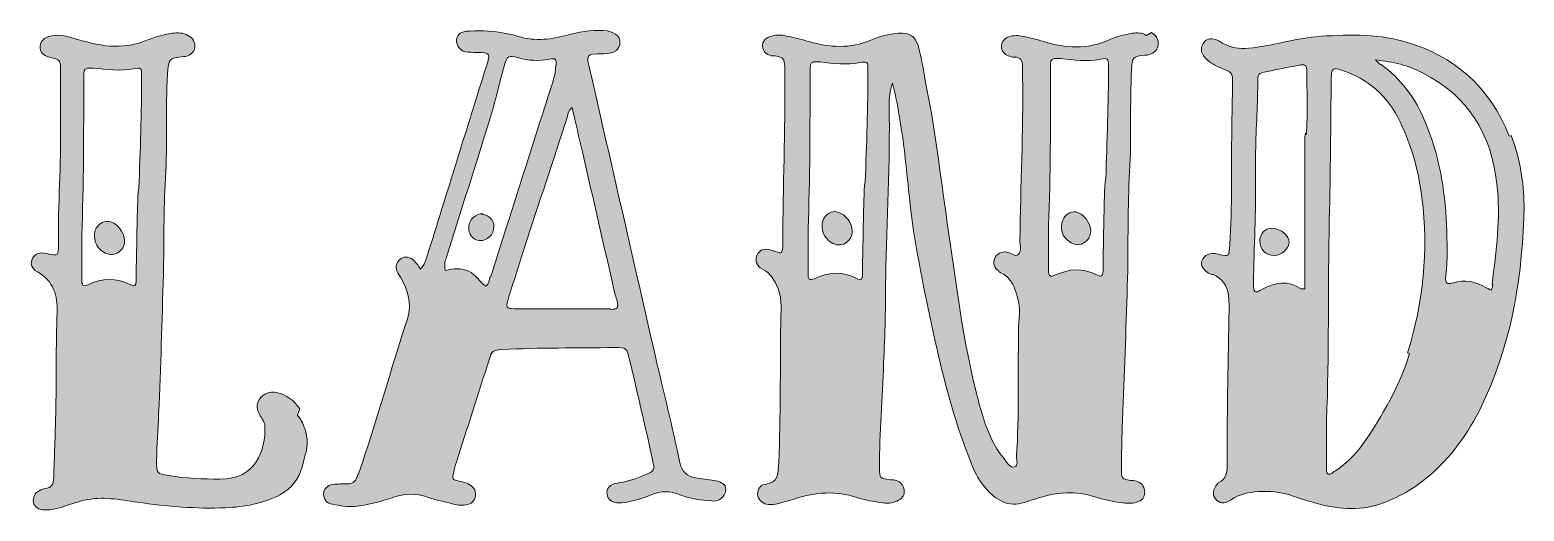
# Model space of a CAD drawing. Header units: inches. Extents: x 146 to 932, y -942 to -139.
# Drawn here: x 169 to 924, y -383 to -139 of the extents above; entities that cross this region are included whole.
import ezdxf

# ---------------------------------------------------------------- set-up
doc = ezdxf.new("R2010")
doc.units = ezdxf.units.IN
doc.header["$MEASUREMENT"] = 0
doc.layers.add('Layer 1', color=7, linetype='Continuous')

# ---------------------------------------------------------------- blocks, each defined once
blk = doc.blocks.new('block 9')
at = {"layer": 'Layer 1', "true_color": 0x2e3c9b}
h = blk.add_hatch(color=177, dxfattribs=at)
h.dxf.hatch_style = 2
edge = h.paths.add_edge_path()
edge.add_spline(control_points=[(303.99, -333.98), (307.78, -339.14), (309.5, -345), (308.47, -351.54), (307.78, -354.3), (307.09, -357.05), (306.4, -359.81), (304.68, -366.35), (300.89, -371.18), (295.04, -374.28), (286.43, -378.75), (277.13, -380.48), (267.48, -380.82), (252.67, -381.51), (237.86, -380.13), (223.05, -378.06), (214.1, -376.69), (205.14, -374.96), (196.19, -377.03), (192.4, -378.06), (188.61, -379.1), (184.82, -380.48), (181.72, -381.51), (178.62, -382.2), (175.18, -381.85), (172.08, -381.51), (170.36, -379.79), (170.36, -377.38), (170.36, -374.62), (171.73, -372.9), (174.15, -371.86), (174.83, -371.52), (175.52, -371.18), (176.21, -371.18), (179.66, -370.83), (180.69, -368.76), (180.69, -365.66), (181.03, -354.99), (181.38, -344.31), (181.72, -333.63), (182.07, -316.41), (181.72, -299.19), (182.41, -281.97), (182.76, -274.05), (180.69, -266.13), (172.42, -261.65), (169.32, -259.93), (168.63, -257.17), (170.01, -254.76), (171.39, -252.35), (173.8, -251.66), (177.25, -252.35), (183.1, -253.73), (183.1, -253.73), (183.1, -247.87), (182.76, -227.55), (184.48, -207.58), (184.13, -187.25), (184.13, -178.3), (184.13, -169.34), (184.13, -160.39), (184.13, -154.53), (184.13, -154.53), (178.62, -153.16), (175.18, -152.47), (173.46, -150.4), (173.8, -147.65), (174.15, -144.55), (176.21, -143.17), (178.97, -142.48), (183.79, -141.45), (188.27, -142.82), (192.74, -144.2), (198.94, -145.92), (205.14, -147.65), (211.69, -147.65), (216.85, -147.65), (222.02, -146.96), (226.84, -144.89), (231.32, -143.17), (235.8, -141.79), (240.62, -141.1), (243.37, -140.76), (246.13, -140.76), (248.54, -142.13), (250.95, -143.51), (252.33, -145.58), (251.98, -148.33), (251.64, -150.75), (249.92, -152.12), (247.51, -152.81), (247.16, -152.81), (246.82, -152.81), (246.47, -152.81), (238.55, -153.85), (238.9, -153.85), (238.21, -161.77), (237.17, -179.33), (238.21, -196.9), (237.17, -214.46), (236.14, -230.65), (236.49, -246.84), (236.14, -263.03), (235.45, -286.45), (234.76, -309.87), (233.73, -333.29), (233.39, -341.21), (232.7, -349.13), (232.7, -357.05), (232.7, -363.6), (232.7, -363.6), (238.9, -364.63), (247.51, -366.01), (256.12, -366.35), (264.73, -366.35), (282.98, -366.7), (287.8, -351.54), (287.46, -339.83), (287.46, -337.77), (286.08, -336.04), (285.05, -334.32), (283.33, -331.57), (282.64, -328.81), (284.7, -326.06), (286.77, -322.96), (289.87, -321.92), (293.31, -322.61), (298.48, -323.65), (302.27, -326.75), (305.03, -330.88), (305.03, -330.88), (303.99, -333.98), (303.99, -333.98)], knot_values=[0, 0, 0, 0, 1, 1, 1, 2, 2, 2, 3, 3, 3, 4, 4, 4, 5, 5, 5, 6, 6, 6, 7, 7, 7, 8, 8, 8, 9, 9, 9, 10, 10, 10, 11, 11, 11, 12, 12, 12, 13, 13, 13, 14, 14, 14, 15, 15, 15, 16, 16, 16, 17, 17, 17, 18, 18, 18, 19, 19, 19, 20, 20, 20, 21, 21, 21, 22, 22, 22, 23, 23, 23, 24, 24, 24, 25, 25, 25, 26, 26, 26, 27, 27, 27, 28, 28, 28, 29, 29, 29, 30, 30, 30, 31, 31, 31, 32, 32, 32, 33, 33, 33, 34, 34, 34, 35, 35, 35, 36, 36, 36, 37, 37, 37, 38, 38, 38, 39, 39, 39, 40, 40, 40, 41, 41, 41, 42, 42, 42, 43, 43, 43, 44, 44, 44, 44], degree=3, periodic=1)
edge = h.paths.add_edge_path()
edge.add_spline(control_points=[(223.74, -219.29), (224.43, -200.34), (225.12, -181.4), (225.12, -162.46), (225.12, -158.67), (224.78, -158.32), (220.99, -159.01), (214.1, -160.39), (207.55, -159.36), (201.01, -158.67), (200.32, -158.67), (199.63, -158.67), (198.94, -158.67), (196.88, -158.32), (195.84, -159.36), (195.84, -161.42), (195.84, -162.46), (195.84, -163.49), (195.84, -164.52), (195.84, -191.39), (195.84, -218.25), (194.81, -243.05), (194.81, -251.66), (194.81, -258.55), (194.81, -265.44), (194.81, -268.54), (195.5, -269.23), (197.91, -268.19), (205.14, -264.75), (212.38, -264.4), (219.61, -268.19), (221.33, -269.23), (222.36, -268.54), (222.36, -266.47), (222.36, -264.75), (222.36, -263.03), (222.36, -261.31), (222.71, -247.87), (222.71, -234.44), (223.4, -221.01), (223.4, -221.01), (223.74, -219.29), (223.74, -219.29)], knot_values=[0, 0, 0, 0, 1, 1, 1, 2, 2, 2, 3, 3, 3, 4, 4, 4, 5, 5, 5, 6, 6, 6, 7, 7, 7, 8, 8, 8, 9, 9, 9, 10, 10, 10, 11, 11, 11, 12, 12, 12, 13, 13, 13, 14, 14, 14, 14], degree=3, periodic=1)
edge = h.paths.add_edge_path()
edge.add_spline(control_points=[(208.59, -236.16), (212.38, -236.51), (216.51, -241.67), (216.51, -245.81), (216.51, -248.56), (215.13, -250.63), (213.06, -252.01), (210.65, -253.38), (208.24, -253.04), (205.83, -251.66), (202.04, -249.25), (200.32, -244.77), (201.7, -240.64), (202.73, -237.89), (205.49, -235.82), (208.24, -236.16), (208.24, -236.16), (208.59, -236.16), (208.59, -236.16)], knot_values=[0, 0, 0, 0, 1, 1, 1, 2, 2, 2, 3, 3, 3, 4, 4, 4, 5, 5, 5, 6, 6, 6, 6], degree=3, periodic=1)
h = blk.add_hatch(color=177, dxfattribs=at)
h.dxf.hatch_style = 2
edge = h.paths.add_edge_path()
edge.add_spline(control_points=[(519.59, -369.11), (520.63, -370.83), (520.63, -372.55), (519.59, -374.28), (518.22, -376.69), (516.15, -377.72), (513.39, -377.38), (507.88, -377.03), (502.37, -376.34), (497.21, -374.28), (492.38, -372.21), (487.56, -372.21), (482.74, -374.28), (479.3, -375.65), (475.51, -377.03), (471.72, -377.72), (470, -378.06), (468.27, -378.41), (466.55, -378.41), (462.76, -378.41), (460.7, -376.69), (460.35, -373.93), (460.01, -371.18), (461.73, -368.76), (465.52, -368.42), (470.69, -367.73), (475.16, -366.01), (479.64, -364.29), (484.46, -362.22), (484.46, -361.88), (483.43, -356.71), (479.64, -339.83), (475.85, -322.96), (471.72, -306.08), (470.34, -299.88), (470.34, -299.88), (464.14, -299.88), (445.2, -300.22), (426.26, -299.88), (407.31, -300.91), (402.49, -301.26), (402.15, -301.6), (400.77, -306.08), (395.26, -323.3), (389.75, -340.52), (384.24, -357.74), (383.55, -359.46), (383.2, -361.19), (382.86, -362.91), (381.82, -366.35), (382.17, -366.7), (385.61, -367.39), (386.99, -367.73), (388.71, -368.08), (390.09, -368.76), (392.5, -369.8), (394.22, -371.86), (393.88, -374.62), (393.54, -377.38), (391.81, -379.1), (389.06, -379.44), (386.65, -379.79), (384.24, -379.44), (381.82, -378.75), (378.04, -377.72), (373.9, -377.03), (370.11, -375.65), (363.57, -373.24), (357.37, -373.59), (351.17, -376), (345.32, -378.06), (339.12, -379.44), (332.92, -380.13), (329.13, -380.48), (325.34, -379.79), (321.55, -379.1), (318.8, -378.75), (317.07, -376.34), (317.07, -373.93), (317.07, -371.52), (318.8, -369.45), (321.9, -369.11), (324.31, -368.76), (326.72, -368.76), (329.13, -368.76), (331.54, -368.76), (333.26, -367.73), (333.95, -365.32), (334.29, -364.63), (334.64, -363.94), (334.98, -363.25), (343.59, -337.42), (351.17, -311.25), (359.44, -285.42), (361.85, -277.49), (359.78, -270.95), (355.99, -264.4), (355.65, -263.72), (354.96, -263.03), (354.62, -262.34), (353.24, -259.58), (353.58, -257.17), (355.65, -255.45), (357.37, -253.73), (359.78, -253.73), (362.19, -255.45), (362.88, -256.14), (363.57, -256.83), (364.26, -257.52), (364.95, -258.21), (365.29, -259.24), (365.98, -260.27), (368.39, -257.86), (368.74, -255.79), (369.43, -253.73), (379.41, -221.7), (389.4, -189.66), (399.39, -157.63), (401.46, -151.09), (401.46, -151.09), (394.57, -150.75), (392.5, -150.75), (390.44, -150.75), (388.71, -150.4), (385.96, -149.71), (384.24, -147.3), (384.24, -144.89), (384.24, -142.48), (385.96, -140.41), (389.06, -140.07), (394.91, -139.72), (400.77, -139.72), (406.62, -140.76), (409.03, -141.1), (411.44, -141.45), (413.86, -142.13), (422.47, -145.23), (431.08, -144.55), (439.69, -142.13), (445.89, -140.41), (452.09, -139.38), (458.63, -139.72), (463.8, -140.07), (466.9, -142.13), (466.9, -145.58), (466.9, -149.37), (464.14, -151.43), (458.63, -151.43), (448.99, -151.43), (450.02, -152.12), (451.74, -159.7), (462.76, -207.92), (473.79, -256.14), (484.81, -304.36), (488.94, -322.27), (493.42, -340.18), (497.21, -358.09), (498.24, -362.91), (500.99, -364.98), (505.13, -365.66), (508.23, -366.35), (511.33, -366.7), (514.43, -367.04), (516.84, -367.39), (518.9, -368.08), (520.28, -370.14), (520.28, -370.14), (519.59, -369.11), (519.59, -369.11)], knot_values=[0, 0, 0, 0, 1, 1, 1, 2, 2, 2, 3, 3, 3, 4, 4, 4, 5, 5, 5, 6, 6, 6, 7, 7, 7, 8, 8, 8, 9, 9, 9, 10, 10, 10, 11, 11, 11, 12, 12, 12, 13, 13, 13, 14, 14, 14, 15, 15, 15, 16, 16, 16, 17, 17, 17, 18, 18, 18, 19, 19, 19, 20, 20, 20, 21, 21, 21, 22, 22, 22, 23, 23, 23, 24, 24, 24, 25, 25, 25, 26, 26, 26, 27, 27, 27, 28, 28, 28, 29, 29, 29, 30, 30, 30, 31, 31, 31, 32, 32, 32, 33, 33, 33, 34, 34, 34, 35, 35, 35, 36, 36, 36, 37, 37, 37, 38, 38, 38, 39, 39, 39, 40, 40, 40, 41, 41, 41, 42, 42, 42, 43, 43, 43, 44, 44, 44, 45, 45, 45, 46, 46, 46, 47, 47, 47, 48, 48, 48, 49, 49, 49, 50, 50, 50, 51, 51, 51, 52, 52, 52, 53, 53, 53, 54, 54, 54, 55, 55, 55, 56, 56, 56, 56], degree=3, periodic=1)
edge = h.paths.add_edge_path()
edge.add_spline(control_points=[(401.46, -264.4), (411.44, -233.06), (421.43, -201.72), (431.42, -170.38), (432.8, -166.25), (434.18, -162.11), (434.52, -157.63), (434.87, -154.19), (434.52, -153.5), (431.08, -154.19), (425.91, -155.22), (420.74, -154.88), (415.58, -153.5), (410.41, -152.12), (409.72, -152.47), (408.34, -157.63), (405.93, -166.59), (403.87, -175.54), (401.11, -184.5), (393.88, -207.58), (386.65, -230.65), (379.41, -253.73), (378.72, -255.79), (377.69, -257.86), (378.72, -260.96), (382.86, -259.93), (386.65, -259.58), (390.44, -261.31), (394.22, -263.03), (395.95, -266.82), (399.05, -268.88), (400.77, -267.5), (400.77, -265.78), (401.11, -264.4), (401.11, -264.4), (401.46, -264.4), (401.46, -264.4)], knot_values=[0, 0, 0, 0, 1, 1, 1, 2, 2, 2, 3, 3, 3, 4, 4, 4, 5, 5, 5, 6, 6, 6, 7, 7, 7, 8, 8, 8, 9, 9, 9, 10, 10, 10, 11, 11, 11, 12, 12, 12, 12], degree=3, periodic=1)
edge = h.paths.add_edge_path()
edge.add_spline(control_points=[(397.32, -232.72), (400.77, -232.72), (403.18, -235.47), (403.18, -238.92), (403.18, -242.71), (399.73, -246.15), (395.95, -245.81), (392.5, -245.46), (390.09, -242.36), (390.44, -238.92), (390.78, -235.13), (393.88, -232.03), (397.67, -232.37), (397.67, -232.37), (397.32, -232.72), (397.32, -232.72)], knot_values=[0, 0, 0, 0, 1, 1, 1, 2, 2, 2, 3, 3, 3, 4, 4, 4, 5, 5, 5, 5], degree=3, periodic=1)
edge = h.paths.add_edge_path()
edge.add_spline(control_points=[(462.07, -280.59), (465.86, -280.59), (466.21, -279.9), (465.52, -276.46), (465.17, -275.43), (464.83, -274.39), (464.49, -273.36), (458.97, -249.25), (453.46, -225.14), (447.95, -201.03), (446.23, -193.8), (444.51, -186.57), (442.79, -178.64), (440.72, -180.02), (440.72, -181.74), (440.38, -183.12), (433.14, -205.16), (425.91, -227.21), (418.68, -249.25), (415.92, -257.86), (413.17, -266.47), (410.41, -275.43), (409.03, -279.56), (409.38, -280.25), (413.51, -280.25), (429.7, -280.25), (445.89, -280.25), (462.07, -280.25), (462.07, -280.25), (462.07, -280.59), (462.07, -280.59)], knot_values=[0, 0, 0, 0, 1, 1, 1, 2, 2, 2, 3, 3, 3, 4, 4, 4, 5, 5, 5, 6, 6, 6, 7, 7, 7, 8, 8, 8, 9, 9, 9, 10, 10, 10, 10], degree=3, periodic=1)
h = blk.add_hatch(color=177, dxfattribs=at)
h.dxf.hatch_style = 2
edge = h.paths.add_edge_path()
edge.add_spline(control_points=[(735.54, -140.76), (737.95, -142.13), (739.33, -144.2), (738.98, -146.96), (738.64, -149.71), (736.91, -151.09), (734.5, -151.78), (733.81, -152.12), (733.13, -152.12), (732.44, -152.12), (725.89, -152.81), (725.89, -153.16), (725.55, -159.36), (724.52, -176.58), (725.55, -193.8), (724.52, -211.02), (723.48, -228.93), (723.83, -246.84), (723.48, -264.75), (722.79, -287.14), (722.1, -309.52), (721.07, -331.91), (720.73, -341.9), (720.38, -351.89), (720.38, -361.88), (720.38, -366.01), (720.73, -366.35), (724.86, -367.04), (725.89, -367.04), (726.93, -367.04), (727.96, -367.39), (730.37, -368.08), (731.75, -369.8), (732.09, -372.21), (732.44, -374.62), (731.4, -376.69), (728.99, -377.72), (726.58, -378.75), (723.83, -378.75), (721.07, -378.41), (716.25, -377.72), (711.43, -376.69), (706.95, -375.31), (697.31, -372.21), (687.66, -372.9), (678.02, -376), (676.3, -376.69), (674.57, -377.03), (672.85, -377.72), (664.59, -380.82), (658.04, -378.06), (652.53, -371.86), (649.78, -368.76), (647.36, -365.32), (645.64, -361.19), (638.06, -342.93), (632.56, -323.99), (628.08, -304.7), (623.26, -283.69), (618.78, -262.34), (615.33, -240.98), (613.27, -227.21), (612.23, -213.09), (610.51, -199.31), (609.13, -188.29), (607.41, -177.27), (604.66, -166.25), (603.28, -170.03), (602.93, -173.82), (602.93, -177.61), (603.62, -206.54), (601.56, -235.47), (601.21, -264.4), (601.21, -278.87), (600.87, -293.34), (600.18, -307.8), (599.49, -325.37), (598.11, -342.93), (598.11, -360.5), (598.11, -366.01), (598.11, -366.01), (603.62, -366.7), (604.66, -366.7), (605.69, -366.7), (606.72, -367.04), (608.79, -367.73), (610.17, -369.45), (610.51, -371.86), (610.86, -374.28), (609.82, -376), (607.76, -377.03), (605.35, -378.41), (602.59, -378.75), (599.83, -378.41), (595.36, -377.72), (590.88, -377.03), (586.4, -375.65), (576.07, -372.21), (565.74, -372.9), (555.4, -376.34), (552.99, -377.03), (550.58, -377.72), (548.17, -378.41), (545.76, -379.1), (543.35, -379.44), (540.94, -379.1), (538.53, -378.41), (536.8, -376.69), (536.46, -373.93), (536.46, -371.52), (537.84, -369.45), (539.9, -369.11), (547.48, -368.42), (546.79, -363.25), (547.14, -357.74), (548.17, -334.67), (547.83, -311.25), (548.17, -287.82), (548.17, -281.97), (549.2, -276.12), (546.79, -270.26), (545.07, -266.13), (543.35, -262.34), (538.87, -260.27), (535.77, -258.55), (535.08, -255.79), (536.12, -253.38), (537.15, -250.63), (539.9, -249.59), (543.35, -250.63), (544.38, -250.97), (545.42, -251.32), (546.45, -251.66), (547.14, -252.01), (547.83, -252.35), (548.52, -251.66), (549.55, -250.28), (549.2, -248.56), (549.2, -246.84), (549.2, -218.6), (550.58, -190.35), (550.24, -162.11), (550.24, -160.73), (550.24, -159.36), (550.24, -157.98), (549.89, -153.85), (549.55, -153.5), (545.42, -152.47), (544.73, -152.47), (544.04, -152.47), (543.35, -152.47), (540.94, -151.78), (539.22, -150.4), (538.87, -147.65), (538.87, -145.23), (540.59, -143.17), (543.69, -142.48), (546.1, -141.79), (548.52, -141.79), (550.93, -142.48), (554.72, -143.17), (558.5, -144.2), (562.29, -145.23), (572.97, -148.33), (583.3, -149.02), (593.63, -144.55), (598.11, -142.48), (602.93, -141.45), (607.76, -141.1), (613.61, -140.76), (616.02, -142.48), (617.74, -147.99), (619.47, -153.5), (620.16, -159.36), (621.19, -164.87), (626.01, -188.29), (628.76, -212.05), (632.21, -235.82), (636.69, -266.13), (640.13, -296.78), (648.05, -326.75), (650.46, -335.7), (653.22, -344.65), (658.39, -352.58), (659.42, -353.95), (660.45, -355.33), (661.49, -356.71), (662.86, -358.09), (663.9, -360.84), (666.31, -360.15), (668.37, -359.46), (667.34, -356.71), (667.34, -354.99), (668.72, -334.32), (668.03, -313.66), (668.37, -292.99), (668.37, -290.24), (668.37, -287.48), (668.72, -284.72), (669.41, -279.22), (668.03, -274.05), (665.96, -268.88), (664.59, -266.13), (662.86, -263.72), (659.76, -262.34), (659.07, -261.99), (658.73, -261.65), (658.39, -261.31), (655.97, -259.58), (655.29, -257.17), (656.32, -254.76), (657.35, -252.35), (659.76, -251.32), (662.52, -251.66), (664.59, -252.01), (666.65, -254.42), (668.37, -252.69), (670.1, -250.97), (669.06, -248.22), (669.06, -245.81), (669.41, -218.25), (670.79, -190.7), (670.44, -163.15), (670.44, -161.42), (670.44, -159.7), (670.44, -157.98), (670.44, -154.88), (669.41, -153.16), (666.31, -153.16), (665.27, -153.16), (664.24, -152.81), (663.21, -152.47), (661.14, -151.78), (659.76, -150.06), (659.76, -147.65), (659.76, -145.58), (660.8, -144.2), (662.52, -143.17), (664.93, -142.13), (667.34, -142.13), (669.75, -142.48), (673.54, -143.17), (677.33, -144.2), (681.12, -145.23), (692.14, -148.68), (703.16, -149.37), (713.84, -144.55), (717.63, -142.82), (721.76, -141.79), (725.89, -141.1), (728.3, -140.76), (730.71, -140.76), (733.13, -142.13), (733.13, -142.13), (735.54, -140.76), (735.54, -140.76)], knot_values=[0, 0, 0, 0, 1, 1, 1, 2, 2, 2, 3, 3, 3, 4, 4, 4, 5, 5, 5, 6, 6, 6, 7, 7, 7, 8, 8, 8, 9, 9, 9, 10, 10, 10, 11, 11, 11, 12, 12, 12, 13, 13, 13, 14, 14, 14, 15, 15, 15, 16, 16, 16, 17, 17, 17, 18, 18, 18, 19, 19, 19, 20, 20, 20, 21, 21, 21, 22, 22, 22, 23, 23, 23, 24, 24, 24, 25, 25, 25, 26, 26, 26, 27, 27, 27, 28, 28, 28, 29, 29, 29, 30, 30, 30, 31, 31, 31, 32, 32, 32, 33, 33, 33, 34, 34, 34, 35, 35, 35, 36, 36, 36, 37, 37, 37, 38, 38, 38, 39, 39, 39, 40, 40, 40, 41, 41, 41, 42, 42, 42, 43, 43, 43, 44, 44, 44, 45, 45, 45, 46, 46, 46, 47, 47, 47, 48, 48, 48, 49, 49, 49, 50, 50, 50, 51, 51, 51, 52, 52, 52, 53, 53, 53, 54, 54, 54, 55, 55, 55, 56, 56, 56, 57, 57, 57, 58, 58, 58, 59, 59, 59, 60, 60, 60, 61, 61, 61, 62, 62, 62, 63, 63, 63, 64, 64, 64, 65, 65, 65, 66, 66, 66, 67, 67, 67, 68, 68, 68, 69, 69, 69, 70, 70, 70, 71, 71, 71, 72, 72, 72, 73, 73, 73, 74, 74, 74, 75, 75, 75, 76, 76, 76, 77, 77, 77, 78, 78, 78, 79, 79, 79, 80, 80, 80, 81, 81, 81, 82, 82, 82, 83, 83, 83, 84, 84, 84, 85, 85, 85, 85], degree=3, periodic=1)
edge = h.paths.add_edge_path()
edge.add_spline(control_points=[(590.88, -216.19), (591.57, -197.24), (592.26, -178.3), (592.26, -159.36), (592.26, -155.57), (591.91, -155.22), (588.13, -155.91), (581.23, -157.29), (574.69, -156.26), (568.15, -155.57), (567.46, -155.57), (566.77, -155.57), (566.08, -155.57), (564.01, -155.22), (562.98, -156.26), (562.98, -158.32), (562.98, -159.36), (562.98, -160.39), (562.98, -161.42), (562.98, -188.29), (562.98, -215.15), (561.95, -239.95), (561.95, -248.56), (561.95, -255.45), (561.95, -262.34), (561.95, -265.44), (562.64, -266.13), (565.05, -265.09), (572.28, -261.65), (579.51, -261.31), (586.75, -265.09), (588.47, -266.13), (589.5, -265.44), (589.5, -263.37), (589.5, -261.65), (589.5, -259.93), (589.5, -258.21), (589.85, -244.77), (589.85, -231.34), (590.53, -217.91), (590.53, -217.91), (590.88, -216.19), (590.88, -216.19)], knot_values=[0, 0, 0, 0, 1, 1, 1, 2, 2, 2, 3, 3, 3, 4, 4, 4, 5, 5, 5, 6, 6, 6, 7, 7, 7, 8, 8, 8, 9, 9, 9, 10, 10, 10, 11, 11, 11, 12, 12, 12, 13, 13, 13, 14, 14, 14, 14], degree=3, periodic=1)
edge = h.paths.add_edge_path()
edge.add_spline(control_points=[(577.45, -231.69), (580.89, -232.37), (584.33, -237.19), (584.33, -240.98), (584.33, -243.74), (582.96, -245.81), (580.89, -247.18), (578.48, -248.56), (576.07, -248.22), (573.66, -246.84), (569.87, -244.43), (568.15, -239.95), (569.53, -235.82), (570.56, -232.72), (573.66, -230.65), (576.41, -231.34), (576.41, -231.34), (577.45, -231.69), (577.45, -231.69)], knot_values=[0, 0, 0, 0, 1, 1, 1, 2, 2, 2, 3, 3, 3, 4, 4, 4, 5, 5, 5, 6, 6, 6, 6], degree=3, periodic=1)
edge = h.paths.add_edge_path()
edge.add_spline(control_points=[(712.46, -214.46), (713.15, -195.52), (713.84, -176.58), (713.84, -157.63), (713.84, -153.85), (713.49, -153.5), (709.7, -154.19), (702.82, -155.57), (696.27, -154.53), (689.73, -153.85), (689.04, -153.85), (688.35, -153.85), (687.66, -153.85), (685.6, -153.5), (684.56, -154.53), (684.56, -156.6), (684.56, -157.63), (684.56, -158.67), (684.56, -159.7), (684.56, -186.57), (684.56, -213.43), (683.53, -238.23), (683.53, -246.84), (683.53, -253.73), (683.53, -260.62), (683.53, -263.72), (684.22, -264.4), (686.63, -263.37), (693.86, -259.93), (701.09, -259.58), (708.33, -263.37), (710.05, -264.4), (711.08, -263.72), (711.08, -261.65), (711.08, -259.93), (711.08, -258.21), (711.08, -256.48), (711.43, -243.05), (711.43, -229.62), (712.12, -216.19), (712.12, -216.19), (712.46, -214.46), (712.46, -214.46)], knot_values=[0, 0, 0, 0, 1, 1, 1, 2, 2, 2, 3, 3, 3, 4, 4, 4, 5, 5, 5, 6, 6, 6, 7, 7, 7, 8, 8, 8, 9, 9, 9, 10, 10, 10, 11, 11, 11, 12, 12, 12, 13, 13, 13, 14, 14, 14, 14], degree=3, periodic=1)
edge = h.paths.add_edge_path()
edge.add_spline(control_points=[(704.88, -240.98), (704.88, -243.74), (703.5, -245.81), (701.09, -247.18), (698.68, -248.56), (696.27, -247.87), (694.21, -246.49), (690.42, -244.08), (689.04, -239.61), (690.76, -235.47), (691.8, -232.72), (694.55, -231), (697.31, -231.34), (701.09, -232.03), (704.88, -236.85), (704.88, -240.98)], knot_values=[0, 0, 0, 0, 1, 1, 1, 2, 2, 2, 3, 3, 3, 4, 4, 4, 5, 5, 5, 5], degree=3, periodic=1)
h = blk.add_hatch(color=177, dxfattribs=at)
h.dxf.hatch_style = 2
edge = h.paths.add_edge_path()
edge.add_spline(control_points=[(917.38, -192.76), (922.2, -205.16), (923.58, -216.19), (923.93, -227.9), (923.24, -263.03), (918.07, -294.71), (904.64, -324.68), (898.44, -338.45), (890.52, -351.2), (879.5, -361.53), (871.92, -368.76), (863.31, -374.28), (853.66, -378.06), (842.3, -382.54), (830.93, -381.85), (819.57, -378.75), (815.43, -377.72), (811.3, -376.34), (807.17, -374.96), (802.35, -373.24), (797.18, -372.55), (792.01, -372.55), (786.16, -372.55), (780.65, -373.59), (775.48, -377.03), (772.38, -379.1), (769.63, -378.75), (767.9, -376.34), (766.18, -374.28), (766.53, -371.52), (768.94, -368.76), (768.94, -368.76), (768.94, -368.42), (768.94, -368.42), (774.79, -366.01), (773.76, -361.19), (773.76, -356.02), (773.76, -330.88), (774.45, -305.74), (774.79, -280.59), (774.79, -278.18), (774.79, -275.77), (774.45, -273.36), (773.76, -268.54), (771.35, -265.09), (766.87, -263.03), (766.53, -263.03), (766.18, -263.03), (765.84, -263.03), (761.7, -260.96), (760.33, -258.89), (761.02, -256.14), (762.05, -253.04), (765.15, -251.66), (769.28, -252.69), (775.14, -254.07), (774.79, -254.07), (775.14, -247.87), (776.52, -228.59), (775.82, -209.3), (776.17, -190.01), (776.17, -182.09), (776.52, -174.17), (776.52, -166.25), (776.52, -161.08), (776.52, -161.08), (771.69, -159.01), (768.94, -157.98), (766.18, -156.6), (763.77, -154.53), (760.67, -151.78), (759.98, -149.02), (761.7, -146.27), (763.43, -143.51), (766.18, -143.17), (769.63, -144.89), (770.32, -145.23), (771, -145.92), (771.69, -146.27), (775.82, -148.33), (779.96, -149.02), (784.78, -148.68), (796.15, -147.65), (807.17, -143.86), (818.53, -142.82), (833.34, -141.79), (848.5, -141.1), (863.31, -145.23), (888.8, -152.47), (906.71, -168.31), (916.35, -193.11), (916.35, -193.11), (917.38, -192.76), (917.38, -192.76)], knot_values=[0, 0, 0, 0, 1, 1, 1, 2, 2, 2, 3, 3, 3, 4, 4, 4, 5, 5, 5, 6, 6, 6, 7, 7, 7, 8, 8, 8, 9, 9, 9, 10, 10, 10, 11, 11, 11, 12, 12, 12, 13, 13, 13, 14, 14, 14, 15, 15, 15, 16, 16, 16, 17, 17, 17, 18, 18, 18, 19, 19, 19, 20, 20, 20, 21, 21, 21, 22, 22, 22, 23, 23, 23, 24, 24, 24, 25, 25, 25, 26, 26, 26, 27, 27, 27, 28, 28, 28, 29, 29, 29, 30, 30, 30, 31, 31, 31, 31], degree=3, periodic=1)
edge = h.paths.add_edge_path()
edge.add_spline(control_points=[(813.71, -192.42), (814.75, -181.74), (814.06, -171.07), (814.06, -160.39), (814.06, -156.95), (813.37, -156.6), (809.58, -157.29), (804.41, -158.32), (799.25, -159.36), (794.08, -160.39), (789.26, -161.42), (789.26, -161.42), (789.26, -166.25), (789.26, -178.64), (788.22, -191.04), (788.22, -203.44), (788.22, -215.5), (788.22, -227.55), (787.88, -239.61), (787.54, -248.91), (787.19, -258.21), (787.19, -267.5), (787.19, -272.33), (787.54, -272.67), (791.32, -270.6), (797.87, -266.82), (804.41, -265.78), (811.3, -270.26), (811.3, -270.26), (811.65, -270.26), (813.02, -270.26), (813.02, -267.85), (813.02, -265.78), (813.02, -263.72), (813.02, -242.36), (813.02, -221.01), (813.02, -199.65), (813.02, -196.9), (813.02, -194.14), (813.37, -191.39), (813.37, -191.39), (813.71, -192.42), (813.71, -192.42)], knot_values=[0, 0, 0, 0, 1, 1, 1, 2, 2, 2, 3, 3, 3, 4, 4, 4, 5, 5, 5, 6, 6, 6, 7, 7, 7, 8, 8, 8, 9, 9, 9, 10, 10, 10, 11, 11, 11, 12, 12, 12, 13, 13, 13, 14, 14, 14, 14], degree=3, periodic=1)
edge = h.paths.add_edge_path()
edge.add_spline(control_points=[(805.1, -246.84), (804.76, -250.28), (801.31, -253.38), (797.52, -253.38), (793.39, -253.38), (790.29, -250.28), (790.29, -246.15), (790.29, -242.36), (793.05, -239.61), (796.15, -239.61), (800.62, -239.61), (805.45, -243.39), (805.1, -246.84)], knot_values=[0, 0, 0, 0, 1, 1, 1, 2, 2, 2, 3, 3, 3, 4, 4, 4, 4], degree=3, periodic=1)
edge = h.paths.add_edge_path()
edge.add_spline(control_points=[(865.03, -302.64), (872.95, -277.15), (875.71, -250.97), (872.26, -224.11), (870.54, -210.68), (867.1, -197.93), (861.24, -185.88), (855.04, -172.79), (845.05, -164.18), (831.62, -159.7), (827.15, -158.32), (826.45, -159.01), (826.45, -163.83), (826.11, -187.6), (826.11, -211.36), (825.42, -235.13), (824.73, -269.57), (825.42, -304.01), (824.05, -336.73), (824.05, -346.03), (824.05, -353.61), (824.05, -361.19), (824.05, -364.29), (825.08, -364.63), (827.49, -362.91), (833.34, -359.12), (838.51, -354.3), (842.64, -348.44), (852.29, -334.32), (860.9, -319.51), (866.06, -302.98), (866.06, -302.98), (865.03, -302.64), (865.03, -302.64)], knot_values=[0, 0, 0, 0, 1, 1, 1, 2, 2, 2, 3, 3, 3, 4, 4, 4, 5, 5, 5, 6, 6, 6, 7, 7, 7, 8, 8, 8, 9, 9, 9, 10, 10, 10, 11, 11, 11, 11], degree=3, periodic=1)
edge = h.paths.add_edge_path()
edge.add_spline(control_points=[(907.74, -267.85), (909.81, -250.97), (912.22, -234.09), (910.15, -217.22), (907.39, -192.08), (895.68, -172.79), (872.61, -161.08), (865.38, -157.29), (857.8, -155.57), (848.84, -154.53), (850.22, -155.91), (850.91, -156.6), (851.6, -156.95), (861.93, -164.18), (868.82, -173.82), (873.64, -185.19), (880.87, -202.06), (883.97, -219.63), (884.66, -237.89), (885.01, -246.49), (885.35, -255.11), (884.32, -263.72), (883.97, -267.5), (884.66, -268.19), (888.11, -267.16), (893.96, -265.44), (899.47, -266.47), (904.64, -269.57), (905.33, -269.92), (906.02, -270.26), (907.39, -270.95), (907.74, -269.57), (908.08, -268.88), (908.08, -268.19), (908.08, -268.19), (907.74, -267.85), (907.74, -267.85)], knot_values=[0, 0, 0, 0, 1, 1, 1, 2, 2, 2, 3, 3, 3, 4, 4, 4, 5, 5, 5, 6, 6, 6, 7, 7, 7, 8, 8, 8, 9, 9, 9, 10, 10, 10, 11, 11, 11, 12, 12, 12, 12], degree=3, periodic=1)
at = {"layer": 'Layer 1', "lineweight": 0}
for points, knots in [([(303.99, -333.98), (307.78, -339.14), (309.5, -345), (308.47, -351.54), (307.78, -354.3), (307.09, -357.05), (306.4, -359.81), (304.68, -366.35), (300.89, -371.18), (295.04, -374.28), (286.43, -378.75), (277.13, -380.48), (267.48, -380.82), (252.67, -381.51), (237.86, -380.13), (223.05, -378.06), (214.1, -376.69), (205.14, -374.96), (196.19, -377.03), (192.4, -378.06), (188.61, -379.1), (184.82, -380.48), (181.72, -381.51), (178.62, -382.2), (175.18, -381.85), (172.08, -381.51), (170.36, -379.79), (170.36, -377.38), (170.36, -374.62), (171.73, -372.9), (174.15, -371.86), (174.83, -371.52), (175.52, -371.18), (176.21, -371.18), (179.66, -370.83), (180.69, -368.76), (180.69, -365.66), (181.03, -354.99), (181.38, -344.31), (181.72, -333.63), (182.07, -316.41), (181.72, -299.19), (182.41, -281.97), (182.76, -274.05), (180.69, -266.13), (172.42, -261.65), (169.32, -259.93), (168.63, -257.17), (170.01, -254.76), (171.39, -252.35), (173.8, -251.66), (177.25, -252.35), (183.1, -253.73), (183.1, -253.73), (183.1, -247.87), (182.76, -227.55), (184.48, -207.58), (184.13, -187.25), (184.13, -178.3), (184.13, -169.34), (184.13, -160.39), (184.13, -154.53), (184.13, -154.53), (178.62, -153.16), (175.18, -152.47), (173.46, -150.4), (173.8, -147.65), (174.15, -144.55), (176.21, -143.17), (178.97, -142.48), (183.79, -141.45), (188.27, -142.82), (192.74, -144.2), (198.94, -145.92), (205.14, -147.65), (211.69, -147.65), (216.85, -147.65), (222.02, -146.96), (226.84, -144.89), (231.32, -143.17), (235.8, -141.79), (240.62, -141.1), (243.37, -140.76), (246.13, -140.76), (248.54, -142.13), (250.95, -143.51), (252.33, -145.58), (251.98, -148.33), (251.64, -150.75), (249.92, -152.12), (247.51, -152.81), (247.16, -152.81), (246.82, -152.81), (246.47, -152.81), (238.55, -153.85), (238.9, -153.85), (238.21, -161.77), (237.17, -179.33), (238.21, -196.9), (237.17, -214.46), (236.14, -230.65), (236.49, -246.84), (236.14, -263.03), (235.45, -286.45), (234.76, -309.87), (233.73, -333.29), (233.39, -341.21), (232.7, -349.13), (232.7, -357.05), (232.7, -363.6), (232.7, -363.6), (238.9, -364.63), (247.51, -366.01), (256.12, -366.35), (264.73, -366.35), (282.98, -366.7), (287.8, -351.54), (287.46, -339.83), (287.46, -337.77), (286.08, -336.04), (285.05, -334.32), (283.33, -331.57), (282.64, -328.81), (284.7, -326.06), (286.77, -322.96), (289.87, -321.92), (293.31, -322.61), (298.48, -323.65), (302.27, -326.75), (305.03, -330.88), (305.03, -330.88), (303.99, -333.98), (303.99, -333.98)], [0, 0, 0, 0, 1, 1, 1, 2, 2, 2, 3, 3, 3, 4, 4, 4, 5, 5, 5, 6, 6, 6, 7, 7, 7, 8, 8, 8, 9, 9, 9, 10, 10, 10, 11, 11, 11, 12, 12, 12, 13, 13, 13, 14, 14, 14, 15, 15, 15, 16, 16, 16, 17, 17, 17, 18, 18, 18, 19, 19, 19, 20, 20, 20, 21, 21, 21, 22, 22, 22, 23, 23, 23, 24, 24, 24, 25, 25, 25, 26, 26, 26, 27, 27, 27, 28, 28, 28, 29, 29, 29, 30, 30, 30, 31, 31, 31, 32, 32, 32, 33, 33, 33, 34, 34, 34, 35, 35, 35, 36, 36, 36, 37, 37, 37, 38, 38, 38, 39, 39, 39, 40, 40, 40, 41, 41, 41, 42, 42, 42, 43, 43, 43, 44, 44, 44, 44]), ([(519.59, -369.11), (520.63, -370.83), (520.63, -372.55), (519.59, -374.28), (518.22, -376.69), (516.15, -377.72), (513.39, -377.38), (507.88, -377.03), (502.37, -376.34), (497.21, -374.28), (492.38, -372.21), (487.56, -372.21), (482.74, -374.28), (479.3, -375.65), (475.51, -377.03), (471.72, -377.72), (470, -378.06), (468.27, -378.41), (466.55, -378.41), (462.76, -378.41), (460.7, -376.69), (460.35, -373.93), (460.01, -371.18), (461.73, -368.76), (465.52, -368.42), (470.69, -367.73), (475.16, -366.01), (479.64, -364.29), (484.46, -362.22), (484.46, -361.88), (483.43, -356.71), (479.64, -339.83), (475.85, -322.96), (471.72, -306.08), (470.34, -299.88), (470.34, -299.88), (464.14, -299.88), (445.2, -300.22), (426.26, -299.88), (407.31, -300.91), (402.49, -301.26), (402.15, -301.6), (400.77, -306.08), (395.26, -323.3), (389.75, -340.52), (384.24, -357.74), (383.55, -359.46), (383.2, -361.19), (382.86, -362.91), (381.82, -366.35), (382.17, -366.7), (385.61, -367.39), (386.99, -367.73), (388.71, -368.08), (390.09, -368.76), (392.5, -369.8), (394.22, -371.86), (393.88, -374.62), (393.54, -377.38), (391.81, -379.1), (389.06, -379.44), (386.65, -379.79), (384.24, -379.44), (381.82, -378.75), (378.04, -377.72), (373.9, -377.03), (370.11, -375.65), (363.57, -373.24), (357.37, -373.59), (351.17, -376), (345.32, -378.06), (339.12, -379.44), (332.92, -380.13), (329.13, -380.48), (325.34, -379.79), (321.55, -379.1), (318.8, -378.75), (317.07, -376.34), (317.07, -373.93), (317.07, -371.52), (318.8, -369.45), (321.9, -369.11), (324.31, -368.76), (326.72, -368.76), (329.13, -368.76), (331.54, -368.76), (333.26, -367.73), (333.95, -365.32), (334.29, -364.63), (334.64, -363.94), (334.98, -363.25), (343.59, -337.42), (351.17, -311.25), (359.44, -285.42), (361.85, -277.49), (359.78, -270.95), (355.99, -264.4), (355.65, -263.72), (354.96, -263.03), (354.62, -262.34), (353.24, -259.58), (353.58, -257.17), (355.65, -255.45), (357.37, -253.73), (359.78, -253.73), (362.19, -255.45), (362.88, -256.14), (363.57, -256.83), (364.26, -257.52), (364.95, -258.21), (365.29, -259.24), (365.98, -260.27), (368.39, -257.86), (368.74, -255.79), (369.43, -253.73), (379.41, -221.7), (389.4, -189.66), (399.39, -157.63), (401.46, -151.09), (401.46, -151.09), (394.57, -150.75), (392.5, -150.75), (390.44, -150.75), (388.71, -150.4), (385.96, -149.71), (384.24, -147.3), (384.24, -144.89), (384.24, -142.48), (385.96, -140.41), (389.06, -140.07), (394.91, -139.72), (400.77, -139.72), (406.62, -140.76), (409.03, -141.1), (411.44, -141.45), (413.86, -142.13), (422.47, -145.23), (431.08, -144.55), (439.69, -142.13), (445.89, -140.41), (452.09, -139.38), (458.63, -139.72), (463.8, -140.07), (466.9, -142.13), (466.9, -145.58), (466.9, -149.37), (464.14, -151.43), (458.63, -151.43), (448.99, -151.43), (450.02, -152.12), (451.74, -159.7), (462.76, -207.92), (473.79, -256.14), (484.81, -304.36), (488.94, -322.27), (493.42, -340.18), (497.21, -358.09), (498.24, -362.91), (500.99, -364.98), (505.13, -365.66), (508.23, -366.35), (511.33, -366.7), (514.43, -367.04), (516.84, -367.39), (518.9, -368.08), (520.28, -370.14), (520.28, -370.14), (519.59, -369.11), (519.59, -369.11)], [0, 0, 0, 0, 1, 1, 1, 2, 2, 2, 3, 3, 3, 4, 4, 4, 5, 5, 5, 6, 6, 6, 7, 7, 7, 8, 8, 8, 9, 9, 9, 10, 10, 10, 11, 11, 11, 12, 12, 12, 13, 13, 13, 14, 14, 14, 15, 15, 15, 16, 16, 16, 17, 17, 17, 18, 18, 18, 19, 19, 19, 20, 20, 20, 21, 21, 21, 22, 22, 22, 23, 23, 23, 24, 24, 24, 25, 25, 25, 26, 26, 26, 27, 27, 27, 28, 28, 28, 29, 29, 29, 30, 30, 30, 31, 31, 31, 32, 32, 32, 33, 33, 33, 34, 34, 34, 35, 35, 35, 36, 36, 36, 37, 37, 37, 38, 38, 38, 39, 39, 39, 40, 40, 40, 41, 41, 41, 42, 42, 42, 43, 43, 43, 44, 44, 44, 45, 45, 45, 46, 46, 46, 47, 47, 47, 48, 48, 48, 49, 49, 49, 50, 50, 50, 51, 51, 51, 52, 52, 52, 53, 53, 53, 54, 54, 54, 55, 55, 55, 56, 56, 56, 56]), ([(735.54, -140.76), (737.95, -142.13), (739.33, -144.2), (738.98, -146.96), (738.64, -149.71), (736.91, -151.09), (734.5, -151.78), (733.81, -152.12), (733.13, -152.12), (732.44, -152.12), (725.89, -152.81), (725.89, -153.16), (725.55, -159.36), (724.52, -176.58), (725.55, -193.8), (724.52, -211.02), (723.48, -228.93), (723.83, -246.84), (723.48, -264.75), (722.79, -287.14), (722.1, -309.52), (721.07, -331.91), (720.73, -341.9), (720.38, -351.89), (720.38, -361.88), (720.38, -366.01), (720.73, -366.35), (724.86, -367.04), (725.89, -367.04), (726.93, -367.04), (727.96, -367.39), (730.37, -368.08), (731.75, -369.8), (732.09, -372.21), (732.44, -374.62), (731.4, -376.69), (728.99, -377.72), (726.58, -378.75), (723.83, -378.75), (721.07, -378.41), (716.25, -377.72), (711.43, -376.69), (706.95, -375.31), (697.31, -372.21), (687.66, -372.9), (678.02, -376), (676.3, -376.69), (674.57, -377.03), (672.85, -377.72), (664.59, -380.82), (658.04, -378.06), (652.53, -371.86), (649.78, -368.76), (647.36, -365.32), (645.64, -361.19), (638.06, -342.93), (632.56, -323.99), (628.08, -304.7), (623.26, -283.69), (618.78, -262.34), (615.33, -240.98), (613.27, -227.21), (612.23, -213.09), (610.51, -199.31), (609.13, -188.29), (607.41, -177.27), (604.66, -166.25), (603.28, -170.03), (602.93, -173.82), (602.93, -177.61), (603.62, -206.54), (601.56, -235.47), (601.21, -264.4), (601.21, -278.87), (600.87, -293.34), (600.18, -307.8), (599.49, -325.37), (598.11, -342.93), (598.11, -360.5), (598.11, -366.01), (598.11, -366.01), (603.62, -366.7), (604.66, -366.7), (605.69, -366.7), (606.72, -367.04), (608.79, -367.73), (610.17, -369.45), (610.51, -371.86), (610.86, -374.28), (609.82, -376), (607.76, -377.03), (605.35, -378.41), (602.59, -378.75), (599.83, -378.41), (595.36, -377.72), (590.88, -377.03), (586.4, -375.65), (576.07, -372.21), (565.74, -372.9), (555.4, -376.34), (552.99, -377.03), (550.58, -377.72), (548.17, -378.41), (545.76, -379.1), (543.35, -379.44), (540.94, -379.1), (538.53, -378.41), (536.8, -376.69), (536.46, -373.93), (536.46, -371.52), (537.84, -369.45), (539.9, -369.11), (547.48, -368.42), (546.79, -363.25), (547.14, -357.74), (548.17, -334.67), (547.83, -311.25), (548.17, -287.82), (548.17, -281.97), (549.2, -276.12), (546.79, -270.26), (545.07, -266.13), (543.35, -262.34), (538.87, -260.27), (535.77, -258.55), (535.08, -255.79), (536.12, -253.38), (537.15, -250.63), (539.9, -249.59), (543.35, -250.63), (544.38, -250.97), (545.42, -251.32), (546.45, -251.66), (547.14, -252.01), (547.83, -252.35), (548.52, -251.66), (549.55, -250.28), (549.2, -248.56), (549.2, -246.84), (549.2, -218.6), (550.58, -190.35), (550.24, -162.11), (550.24, -160.73), (550.24, -159.36), (550.24, -157.98), (549.89, -153.85), (549.55, -153.5), (545.42, -152.47), (544.73, -152.47), (544.04, -152.47), (543.35, -152.47), (540.94, -151.78), (539.22, -150.4), (538.87, -147.65), (538.87, -145.23), (540.59, -143.17), (543.69, -142.48), (546.1, -141.79), (548.52, -141.79), (550.93, -142.48), (554.72, -143.17), (558.5, -144.2), (562.29, -145.23), (572.97, -148.33), (583.3, -149.02), (593.63, -144.55), (598.11, -142.48), (602.93, -141.45), (607.76, -141.1), (613.61, -140.76), (616.02, -142.48), (617.74, -147.99), (619.47, -153.5), (620.16, -159.36), (621.19, -164.87), (626.01, -188.29), (628.76, -212.05), (632.21, -235.82), (636.69, -266.13), (640.13, -296.78), (648.05, -326.75), (650.46, -335.7), (653.22, -344.65), (658.39, -352.58), (659.42, -353.95), (660.45, -355.33), (661.49, -356.71), (662.86, -358.09), (663.9, -360.84), (666.31, -360.15), (668.37, -359.46), (667.34, -356.71), (667.34, -354.99), (668.72, -334.32), (668.03, -313.66), (668.37, -292.99), (668.37, -290.24), (668.37, -287.48), (668.72, -284.72), (669.41, -279.22), (668.03, -274.05), (665.96, -268.88), (664.59, -266.13), (662.86, -263.72), (659.76, -262.34), (659.07, -261.99), (658.73, -261.65), (658.39, -261.31), (655.97, -259.58), (655.29, -257.17), (656.32, -254.76), (657.35, -252.35), (659.76, -251.32), (662.52, -251.66), (664.59, -252.01), (666.65, -254.42), (668.37, -252.69), (670.1, -250.97), (669.06, -248.22), (669.06, -245.81), (669.41, -218.25), (670.79, -190.7), (670.44, -163.15), (670.44, -161.42), (670.44, -159.7), (670.44, -157.98), (670.44, -154.88), (669.41, -153.16), (666.31, -153.16), (665.27, -153.16), (664.24, -152.81), (663.21, -152.47), (661.14, -151.78), (659.76, -150.06), (659.76, -147.65), (659.76, -145.58), (660.8, -144.2), (662.52, -143.17), (664.93, -142.13), (667.34, -142.13), (669.75, -142.48), (673.54, -143.17), (677.33, -144.2), (681.12, -145.23), (692.14, -148.68), (703.16, -149.37), (713.84, -144.55), (717.63, -142.82), (721.76, -141.79), (725.89, -141.1), (728.3, -140.76), (730.71, -140.76), (733.13, -142.13), (733.13, -142.13), (735.54, -140.76), (735.54, -140.76)], [0, 0, 0, 0, 1, 1, 1, 2, 2, 2, 3, 3, 3, 4, 4, 4, 5, 5, 5, 6, 6, 6, 7, 7, 7, 8, 8, 8, 9, 9, 9, 10, 10, 10, 11, 11, 11, 12, 12, 12, 13, 13, 13, 14, 14, 14, 15, 15, 15, 16, 16, 16, 17, 17, 17, 18, 18, 18, 19, 19, 19, 20, 20, 20, 21, 21, 21, 22, 22, 22, 23, 23, 23, 24, 24, 24, 25, 25, 25, 26, 26, 26, 27, 27, 27, 28, 28, 28, 29, 29, 29, 30, 30, 30, 31, 31, 31, 32, 32, 32, 33, 33, 33, 34, 34, 34, 35, 35, 35, 36, 36, 36, 37, 37, 37, 38, 38, 38, 39, 39, 39, 40, 40, 40, 41, 41, 41, 42, 42, 42, 43, 43, 43, 44, 44, 44, 45, 45, 45, 46, 46, 46, 47, 47, 47, 48, 48, 48, 49, 49, 49, 50, 50, 50, 51, 51, 51, 52, 52, 52, 53, 53, 53, 54, 54, 54, 55, 55, 55, 56, 56, 56, 57, 57, 57, 58, 58, 58, 59, 59, 59, 60, 60, 60, 61, 61, 61, 62, 62, 62, 63, 63, 63, 64, 64, 64, 65, 65, 65, 66, 66, 66, 67, 67, 67, 68, 68, 68, 69, 69, 69, 70, 70, 70, 71, 71, 71, 72, 72, 72, 73, 73, 73, 74, 74, 74, 75, 75, 75, 76, 76, 76, 77, 77, 77, 78, 78, 78, 79, 79, 79, 80, 80, 80, 81, 81, 81, 82, 82, 82, 83, 83, 83, 84, 84, 84, 85, 85, 85, 85]), ([(917.38, -192.76), (922.2, -205.16), (923.58, -216.19), (923.93, -227.9), (923.24, -263.03), (918.07, -294.71), (904.64, -324.68), (898.44, -338.45), (890.52, -351.2), (879.5, -361.53), (871.92, -368.76), (863.31, -374.28), (853.66, -378.06), (842.3, -382.54), (830.93, -381.85), (819.57, -378.75), (815.43, -377.72), (811.3, -376.34), (807.17, -374.96), (802.35, -373.24), (797.18, -372.55), (792.01, -372.55), (786.16, -372.55), (780.65, -373.59), (775.48, -377.03), (772.38, -379.1), (769.63, -378.75), (767.9, -376.34), (766.18, -374.28), (766.53, -371.52), (768.94, -368.76), (768.94, -368.76), (768.94, -368.42), (768.94, -368.42), (774.79, -366.01), (773.76, -361.19), (773.76, -356.02), (773.76, -330.88), (774.45, -305.74), (774.79, -280.59), (774.79, -278.18), (774.79, -275.77), (774.45, -273.36), (773.76, -268.54), (771.35, -265.09), (766.87, -263.03), (766.53, -263.03), (766.18, -263.03), (765.84, -263.03), (761.7, -260.96), (760.33, -258.89), (761.02, -256.14), (762.05, -253.04), (765.15, -251.66), (769.28, -252.69), (775.14, -254.07), (774.79, -254.07), (775.14, -247.87), (776.52, -228.59), (775.82, -209.3), (776.17, -190.01), (776.17, -182.09), (776.52, -174.17), (776.52, -166.25), (776.52, -161.08), (776.52, -161.08), (771.69, -159.01), (768.94, -157.98), (766.18, -156.6), (763.77, -154.53), (760.67, -151.78), (759.98, -149.02), (761.7, -146.27), (763.43, -143.51), (766.18, -143.17), (769.63, -144.89), (770.32, -145.23), (771, -145.92), (771.69, -146.27), (775.82, -148.33), (779.96, -149.02), (784.78, -148.68), (796.15, -147.65), (807.17, -143.86), (818.53, -142.82), (833.34, -141.79), (848.5, -141.1), (863.31, -145.23), (888.8, -152.47), (906.71, -168.31), (916.35, -193.11), (916.35, -193.11), (917.38, -192.76), (917.38, -192.76)], [0, 0, 0, 0, 1, 1, 1, 2, 2, 2, 3, 3, 3, 4, 4, 4, 5, 5, 5, 6, 6, 6, 7, 7, 7, 8, 8, 8, 9, 9, 9, 10, 10, 10, 11, 11, 11, 12, 12, 12, 13, 13, 13, 14, 14, 14, 15, 15, 15, 16, 16, 16, 17, 17, 17, 18, 18, 18, 19, 19, 19, 20, 20, 20, 21, 21, 21, 22, 22, 22, 23, 23, 23, 24, 24, 24, 25, 25, 25, 26, 26, 26, 27, 27, 27, 28, 28, 28, 29, 29, 29, 30, 30, 30, 31, 31, 31, 31]), ([(223.74, -219.29), (224.43, -200.34), (225.12, -181.4), (225.12, -162.46), (225.12, -158.67), (224.78, -158.32), (220.99, -159.01), (214.1, -160.39), (207.55, -159.36), (201.01, -158.67), (200.32, -158.67), (199.63, -158.67), (198.94, -158.67), (196.88, -158.32), (195.84, -159.36), (195.84, -161.42), (195.84, -162.46), (195.84, -163.49), (195.84, -164.52), (195.84, -191.39), (195.84, -218.25), (194.81, -243.05), (194.81, -251.66), (194.81, -258.55), (194.81, -265.44), (194.81, -268.54), (195.5, -269.23), (197.91, -268.19), (205.14, -264.75), (212.38, -264.4), (219.61, -268.19), (221.33, -269.23), (222.36, -268.54), (222.36, -266.47), (222.36, -264.75), (222.36, -263.03), (222.36, -261.31), (222.71, -247.87), (222.71, -234.44), (223.4, -221.01), (223.4, -221.01), (223.74, -219.29), (223.74, -219.29)], [0, 0, 0, 0, 1, 1, 1, 2, 2, 2, 3, 3, 3, 4, 4, 4, 5, 5, 5, 6, 6, 6, 7, 7, 7, 8, 8, 8, 9, 9, 9, 10, 10, 10, 11, 11, 11, 12, 12, 12, 13, 13, 13, 14, 14, 14, 14]), ([(401.46, -264.4), (411.44, -233.06), (421.43, -201.72), (431.42, -170.38), (432.8, -166.25), (434.18, -162.11), (434.52, -157.63), (434.87, -154.19), (434.52, -153.5), (431.08, -154.19), (425.91, -155.22), (420.74, -154.88), (415.58, -153.5), (410.41, -152.12), (409.72, -152.47), (408.34, -157.63), (405.93, -166.59), (403.87, -175.54), (401.11, -184.5), (393.88, -207.58), (386.65, -230.65), (379.41, -253.73), (378.72, -255.79), (377.69, -257.86), (378.72, -260.96), (382.86, -259.93), (386.65, -259.58), (390.44, -261.31), (394.22, -263.03), (395.95, -266.82), (399.05, -268.88), (400.77, -267.5), (400.77, -265.78), (401.11, -264.4), (401.11, -264.4), (401.46, -264.4), (401.46, -264.4)], [0, 0, 0, 0, 1, 1, 1, 2, 2, 2, 3, 3, 3, 4, 4, 4, 5, 5, 5, 6, 6, 6, 7, 7, 7, 8, 8, 8, 9, 9, 9, 10, 10, 10, 11, 11, 11, 12, 12, 12, 12]), ([(590.88, -216.19), (591.57, -197.24), (592.26, -178.3), (592.26, -159.36), (592.26, -155.57), (591.91, -155.22), (588.13, -155.91), (581.23, -157.29), (574.69, -156.26), (568.15, -155.57), (567.46, -155.57), (566.77, -155.57), (566.08, -155.57), (564.01, -155.22), (562.98, -156.26), (562.98, -158.32), (562.98, -159.36), (562.98, -160.39), (562.98, -161.42), (562.98, -188.29), (562.98, -215.15), (561.95, -239.95), (561.95, -248.56), (561.95, -255.45), (561.95, -262.34), (561.95, -265.44), (562.64, -266.13), (565.05, -265.09), (572.28, -261.65), (579.51, -261.31), (586.75, -265.09), (588.47, -266.13), (589.5, -265.44), (589.5, -263.37), (589.5, -261.65), (589.5, -259.93), (589.5, -258.21), (589.85, -244.77), (589.85, -231.34), (590.53, -217.91), (590.53, -217.91), (590.88, -216.19), (590.88, -216.19)], [0, 0, 0, 0, 1, 1, 1, 2, 2, 2, 3, 3, 3, 4, 4, 4, 5, 5, 5, 6, 6, 6, 7, 7, 7, 8, 8, 8, 9, 9, 9, 10, 10, 10, 11, 11, 11, 12, 12, 12, 13, 13, 13, 14, 14, 14, 14]), ([(712.46, -214.46), (713.15, -195.52), (713.84, -176.58), (713.84, -157.63), (713.84, -153.85), (713.49, -153.5), (709.7, -154.19), (702.82, -155.57), (696.27, -154.53), (689.73, -153.85), (689.04, -153.85), (688.35, -153.85), (687.66, -153.85), (685.6, -153.5), (684.56, -154.53), (684.56, -156.6), (684.56, -157.63), (684.56, -158.67), (684.56, -159.7), (684.56, -186.57), (684.56, -213.43), (683.53, -238.23), (683.53, -246.84), (683.53, -253.73), (683.53, -260.62), (683.53, -263.72), (684.22, -264.4), (686.63, -263.37), (693.86, -259.93), (701.09, -259.58), (708.33, -263.37), (710.05, -264.4), (711.08, -263.72), (711.08, -261.65), (711.08, -259.93), (711.08, -258.21), (711.08, -256.48), (711.43, -243.05), (711.43, -229.62), (712.12, -216.19), (712.12, -216.19), (712.46, -214.46), (712.46, -214.46)], [0, 0, 0, 0, 1, 1, 1, 2, 2, 2, 3, 3, 3, 4, 4, 4, 5, 5, 5, 6, 6, 6, 7, 7, 7, 8, 8, 8, 9, 9, 9, 10, 10, 10, 11, 11, 11, 12, 12, 12, 13, 13, 13, 14, 14, 14, 14]), ([(813.71, -192.42), (814.75, -181.74), (814.06, -171.07), (814.06, -160.39), (814.06, -156.95), (813.37, -156.6), (809.58, -157.29), (804.41, -158.32), (799.25, -159.36), (794.08, -160.39), (789.26, -161.42), (789.26, -161.42), (789.26, -166.25), (789.26, -178.64), (788.22, -191.04), (788.22, -203.44), (788.22, -215.5), (788.22, -227.55), (787.88, -239.61), (787.54, -248.91), (787.19, -258.21), (787.19, -267.5), (787.19, -272.33), (787.54, -272.67), (791.32, -270.6), (797.87, -266.82), (804.41, -265.78), (811.3, -270.26), (811.3, -270.26), (811.65, -270.26), (813.02, -270.26), (813.02, -267.85), (813.02, -265.78), (813.02, -263.72), (813.02, -242.36), (813.02, -221.01), (813.02, -199.65), (813.02, -196.9), (813.02, -194.14), (813.37, -191.39), (813.37, -191.39), (813.71, -192.42), (813.71, -192.42)], [0, 0, 0, 0, 1, 1, 1, 2, 2, 2, 3, 3, 3, 4, 4, 4, 5, 5, 5, 6, 6, 6, 7, 7, 7, 8, 8, 8, 9, 9, 9, 10, 10, 10, 11, 11, 11, 12, 12, 12, 13, 13, 13, 14, 14, 14, 14]), ([(865.03, -302.64), (872.95, -277.15), (875.71, -250.97), (872.26, -224.11), (870.54, -210.68), (867.1, -197.93), (861.24, -185.88), (855.04, -172.79), (845.05, -164.18), (831.62, -159.7), (827.15, -158.32), (826.45, -159.01), (826.45, -163.83), (826.11, -187.6), (826.11, -211.36), (825.42, -235.13), (824.73, -269.57), (825.42, -304.01), (824.05, -336.73), (824.05, -346.03), (824.05, -353.61), (824.05, -361.19), (824.05, -364.29), (825.08, -364.63), (827.49, -362.91), (833.34, -359.12), (838.51, -354.3), (842.64, -348.44), (852.29, -334.32), (860.9, -319.51), (866.06, -302.98), (866.06, -302.98), (865.03, -302.64), (865.03, -302.64)], [0, 0, 0, 0, 1, 1, 1, 2, 2, 2, 3, 3, 3, 4, 4, 4, 5, 5, 5, 6, 6, 6, 7, 7, 7, 8, 8, 8, 9, 9, 9, 10, 10, 10, 11, 11, 11, 11]), ([(907.74, -267.85), (909.81, -250.97), (912.22, -234.09), (910.15, -217.22), (907.39, -192.08), (895.68, -172.79), (872.61, -161.08), (865.38, -157.29), (857.8, -155.57), (848.84, -154.53), (850.22, -155.91), (850.91, -156.6), (851.6, -156.95), (861.93, -164.18), (868.82, -173.82), (873.64, -185.19), (880.87, -202.06), (883.97, -219.63), (884.66, -237.89), (885.01, -246.49), (885.35, -255.11), (884.32, -263.72), (883.97, -267.5), (884.66, -268.19), (888.11, -267.16), (893.96, -265.44), (899.47, -266.47), (904.64, -269.57), (905.33, -269.92), (906.02, -270.26), (907.39, -270.95), (907.74, -269.57), (908.08, -268.88), (908.08, -268.19), (908.08, -268.19), (907.74, -267.85), (907.74, -267.85)], [0, 0, 0, 0, 1, 1, 1, 2, 2, 2, 3, 3, 3, 4, 4, 4, 5, 5, 5, 6, 6, 6, 7, 7, 7, 8, 8, 8, 9, 9, 9, 10, 10, 10, 11, 11, 11, 12, 12, 12, 12]), ([(462.07, -280.59), (465.86, -280.59), (466.21, -279.9), (465.52, -276.46), (465.17, -275.43), (464.83, -274.39), (464.49, -273.36), (458.97, -249.25), (453.46, -225.14), (447.95, -201.03), (446.23, -193.8), (444.51, -186.57), (442.79, -178.64), (440.72, -180.02), (440.72, -181.74), (440.38, -183.12), (433.14, -205.16), (425.91, -227.21), (418.68, -249.25), (415.92, -257.86), (413.17, -266.47), (410.41, -275.43), (409.03, -279.56), (409.38, -280.25), (413.51, -280.25), (429.7, -280.25), (445.89, -280.25), (462.07, -280.25), (462.07, -280.25), (462.07, -280.59), (462.07, -280.59)], [0, 0, 0, 0, 1, 1, 1, 2, 2, 2, 3, 3, 3, 4, 4, 4, 5, 5, 5, 6, 6, 6, 7, 7, 7, 8, 8, 8, 9, 9, 9, 10, 10, 10, 10]), ([(397.32, -232.72), (400.77, -232.72), (403.18, -235.47), (403.18, -238.92), (403.18, -242.71), (399.73, -246.15), (395.95, -245.81), (392.5, -245.46), (390.09, -242.36), (390.44, -238.92), (390.78, -235.13), (393.88, -232.03), (397.67, -232.37), (397.67, -232.37), (397.32, -232.72), (397.32, -232.72)], [0, 0, 0, 0, 1, 1, 1, 2, 2, 2, 3, 3, 3, 4, 4, 4, 5, 5, 5, 5]), ([(577.45, -231.69), (580.89, -232.37), (584.33, -237.19), (584.33, -240.98), (584.33, -243.74), (582.96, -245.81), (580.89, -247.18), (578.48, -248.56), (576.07, -248.22), (573.66, -246.84), (569.87, -244.43), (568.15, -239.95), (569.53, -235.82), (570.56, -232.72), (573.66, -230.65), (576.41, -231.34), (576.41, -231.34), (577.45, -231.69), (577.45, -231.69)], [0, 0, 0, 0, 1, 1, 1, 2, 2, 2, 3, 3, 3, 4, 4, 4, 5, 5, 5, 6, 6, 6, 6]), ([(704.88, -240.98), (704.88, -243.74), (703.5, -245.81), (701.09, -247.18), (698.68, -248.56), (696.27, -247.87), (694.21, -246.49), (690.42, -244.08), (689.04, -239.61), (690.76, -235.47), (691.8, -232.72), (694.55, -231), (697.31, -231.34), (701.09, -232.03), (704.88, -236.85), (704.88, -240.98)], [0, 0, 0, 0, 1, 1, 1, 2, 2, 2, 3, 3, 3, 4, 4, 4, 5, 5, 5, 5]), ([(208.59, -236.16), (212.38, -236.51), (216.51, -241.67), (216.51, -245.81), (216.51, -248.56), (215.13, -250.63), (213.06, -252.01), (210.65, -253.38), (208.24, -253.04), (205.83, -251.66), (202.04, -249.25), (200.32, -244.77), (201.7, -240.64), (202.73, -237.89), (205.49, -235.82), (208.24, -236.16), (208.24, -236.16), (208.59, -236.16), (208.59, -236.16)], [0, 0, 0, 0, 1, 1, 1, 2, 2, 2, 3, 3, 3, 4, 4, 4, 5, 5, 5, 6, 6, 6, 6]), ([(805.1, -246.84), (804.76, -250.28), (801.31, -253.38), (797.52, -253.38), (793.39, -253.38), (790.29, -250.28), (790.29, -246.15), (790.29, -242.36), (793.05, -239.61), (796.15, -239.61), (800.62, -239.61), (805.45, -243.39), (805.1, -246.84)], [0, 0, 0, 0, 1, 1, 1, 2, 2, 2, 3, 3, 3, 4, 4, 4, 4])]:
    blk.add_open_spline(points, degree=3, knots=knots, dxfattribs=at)
blk = doc.blocks.new('block 2')
at = {"layer": 'Layer 1'}
blk.add_blockref('block 9', (0, 0), dxfattribs=at)

msp = doc.modelspace()

# ---------------------------------------------------------------- block references
at = {"layer": 'Layer 1'}
msp.add_blockref('block 2', (0, 0), dxfattribs=at)

doc.saveas('drawing.dxf')
